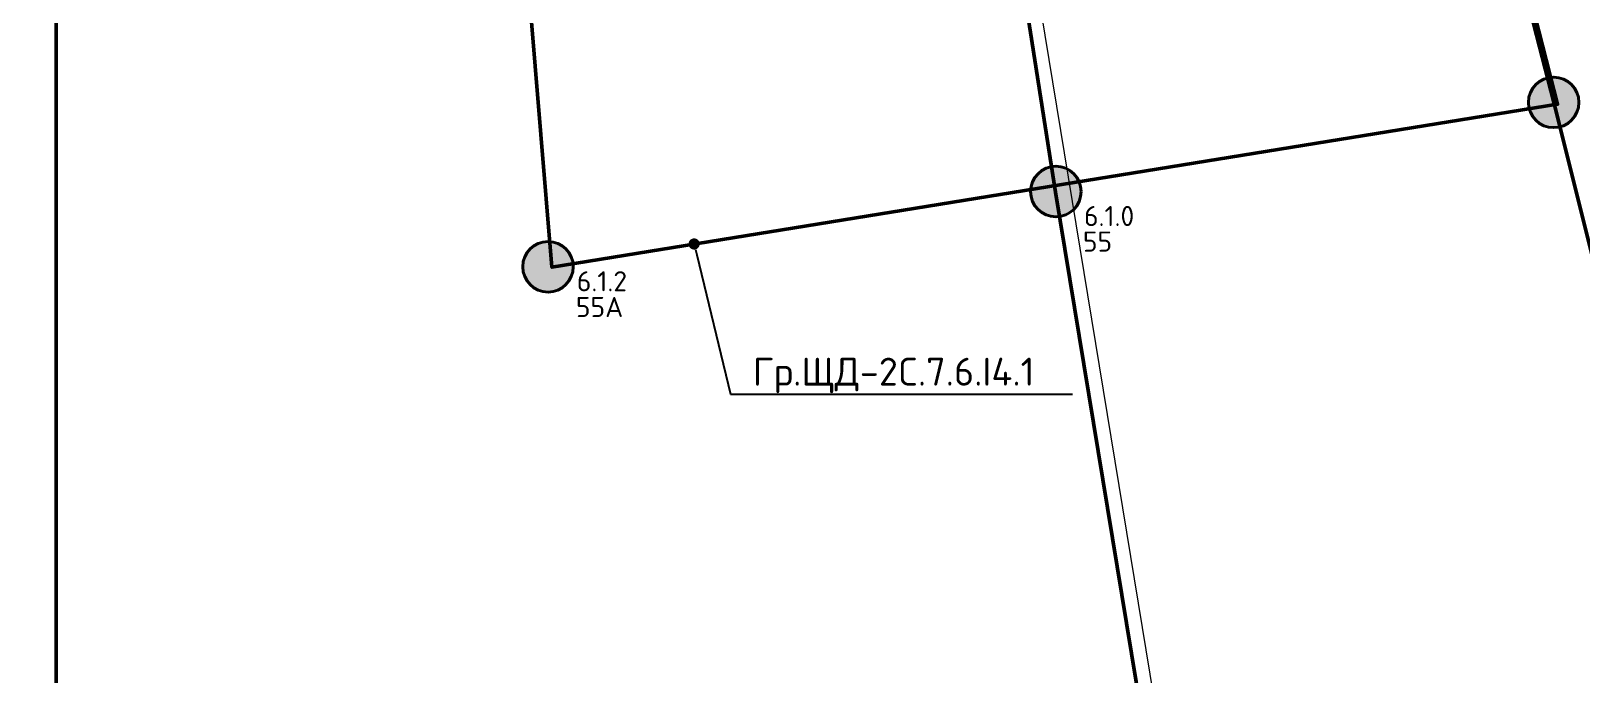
# Model space of a CAD drawing. Header units: millimetres. Extents: x -500444 to 437433, y -1435259 to 1593622.
# Drawn here: x -79491 to -65603, y -1345470 to -1339706 of the extents above; entities that cross this region are included whole.
import ezdxf
from ezdxf import colors
from ezdxf.entities.mleader import LeaderData, LeaderLine
from ezdxf.math import Vec2, Vec3

# ---------------------------------------------------------------- set-up
doc = ezdxf.new("R2010")
doc.units = ezdxf.units.MM
for name, color, linetype, lineweight in [('_АСУД_Щиты', 6, 'Continuous', 0), ('_Гр.ЩД-2C.7.6.I2.1', 6, 'Continuous', 50), ('_Гр.ЩД-2C.7.6.I2.2', 6, 'Continuous', 50), ('_Гр.ЩД-2C.7.6.I2.3', 6, 'Continuous', 50), ('_Гр.ЩД-2C.7.6.I2.4', 6, 'Continuous', 50), ('_Гр.ЩД-2C.7.6.I2.5', 6, 'Continuous', 50), ('_Гр.ЩД-2C.7.6.I4.1', 6, 'Continuous', 50), ('Светильники аварийные', 1, 'Continuous', 40)]:
    doc.layers.add(name, color=color, linetype=linetype, lineweight=lineweight)
doc.layers.add('сВЕтильники', color=7, linetype='Continuous', lineweight=40, true_color=0x0000f0)
doc.styles.add('ISOCPEUR', font='isocpeur.ttf', dxfattribs={"height": 250})
doc.styles.add('TableTextStyle', font='isocpeur.ttf', dxfattribs={"width": 0.9})

# ---------------------------------------------------------------- blocks, each defined once
blk = doc.blocks.new('A$Cab2378fa')
at = {"lineweight": 25}
h = blk.add_hatch(color=256, dxfattribs=at)
h.paths.add_polyline_path([(162, -157, 0.442338), (148, 178), (0, 0)])
h.paths.add_polyline_path([(-142, -170), (0, 0), (-163, 158, 0.430096)])
at = {"lineweight": 25, "true_color": 0xfff5f5}
h = blk.add_hatch(color=7, dxfattribs=at)
h.dxf.hatch_style = 1
h.paths.add_polyline_path([(0, 0), (-142, -170, 0.174923), (3, -222, 0.197808), (162, -157)])
h.paths.add_polyline_path([(-163, 158), (0, 0), (148, 178, 0.175398), (3, 230, 0.209014)])
blk.add_circle((3, 4), 226)
blk = doc.blocks.new('Гр.ЩД-2C.7.6.I4.1')
at = {"layer": '_Гр.ЩД-2C.7.6.I4.1', "color": 18, "true_color": 0x000000, "style": 'TableTextStyle'}
for s, p in [('55', (17159, 44724, 6620)), ('55А', (12619, 44139, 6620))]:
    blk.add_text(s, height=180, dxfattribs=at).set_placement(p)
at = {"layer": '_Гр.ЩД-2C.7.6.I4.1', "ltscale": 100, "style": 'TableTextStyle'}
for tag, p in [('80А', (11121, 63739, 8800)), ('80А', (11144, 63462, 8800)), ('80А', (11167, 63184, 8800)), ('80А', (11189, 62906, 8800)), ('80А', (11212, 62629, 8800)), ('80А', (11235, 62351, 8800)), ('80А', (11257, 62074, 8800)), ('80', (9345, 61441, 8800)), ('80', (9367, 61164, 8800)), ('80', (9390, 60886, 8800)), ('80', (9413, 60608, 8800)), ('80', (9435, 60331, 8800)), ('80', (9458, 60053, 8800)), ('80', (9481, 59775, 8800)), ('80', (12677, 58360, 8800)), ('80', (12700, 58082, 8800)), ('80', (12723, 57805, 8800)), ('80', (12745, 57527, 8800)), ('80', (12768, 57249, 8800)), ('80', (12791, 56972, 8800)), ('80', (12813, 56694, 8800)), ('80А', (13757, 56060, 8800)), ('80', (10002, 55794, 8800)), ('80А', (13780, 55783, 8800)), ('80', (10024, 55516, 8800)), ('80А', (13803, 55505, 8800)), ('80', (10047, 55238, 8800)), ('80А', (13825, 55227, 8800)), ('80', (10070, 54961, 8800)), ('80А', (13848, 54950, 8800)), ('80', (10092, 54683, 8800)), ('80А', (13871, 54672, 8800)), ('80', (10115, 54405, 8800)), ('80А', (13893, 54394, 8800)), ('80', (10138, 54128, 8800)), ('80А', (21230, 54151, 4000)), ('80А', (21299, 53883, 4000)), ('80А', (21369, 53615, 4000)), ('80А', (21439, 53347, 4000)), ('80', (21571, 52834, 4000)), ('80', (21638, 52566, 4000)), ('80', (21705, 52297, 4000)), ('80', (21772, 52028, 4000)), ('80', (21997, 51725, 4000)), ('80А', (20194, 51485, 4000)), ('80', (22059, 51455, 4000)), ('80А', (20260, 51216, 4000)), ('80', (22121, 51185, 4000)), ('80А', (20326, 50947, 4000)), ('80', (22183, 50915, 4000)), ('80А', (20392, 50678, 4000)), ('55', (12356, 50107, 6620)), ('55А', (21804, 46373, 6620)), ('55', (17169, 44954, 6620)), ('55А', (12629, 44369, 6620))]:
    blk.add_attdef(tag, p, '', height=180, dxfattribs=at)
blk = doc.blocks.new('_Dot')
at = {"color": 0, "linetype": 'ByBlock', "lineweight": -2}
blk.add_line((-0.5, 0), (-1, 0), dxfattribs=at)
at = {"color": 0, "linetype": 'ByBlock', "const_width": 0.5}
blk.add_lwpolyline([(-0.25, 0, 1), (0.25, 0, 1)], format="xyb", close=True, dxfattribs=at)

msp = doc.modelspace()

# ---------------------------------------------------------------- linework, layer by layer
at = {"layer": '_АСУД_Щиты', "ltscale": 100}
for points in [[(-79693, -1374829), (-79266, -1374829), (-79266, -1339472), (-74889, -1339472), (-70513, -1339114), (-66166, -1338400), (-63394, -1337709), (-64222, -1334555)], [(-67729, -1376822), (-68157, -1373021), (-65011, -1372590), (-70515, -1339105), (-65976, -1338365), (-63394, -1337709), (-64222, -1334555)]]:
    msp.add_lwpolyline(points, dxfattribs=at)
at = {"layer": '_Гр.ЩД-2C.7.6.I2.1', "ltscale": 100}
msp.add_lwpolyline([(-83166, -1375735), (-79266, -1375735), (-79266, -1339472), (-74889, -1339472), (-70513, -1339114), (-66166, -1338400), (-63394, -1337709), (-64222, -1334555)], dxfattribs=at)
at = {"layer": '_Гр.ЩД-2C.7.6.I2.2', "ltscale": 100}
msp.add_lwpolyline([(-64222, -1334555), (-63394, -1337709), (-66166, -1338400), (-70513, -1339114), (-74889, -1339472), (-79266, -1339472), (-79266, -1353496), (-77891, -1353478), (-75293, -1353372), (-74049, -1372873), (-74020, -1374034), (-73898, -1376104), (-74875, -1376278), (-75026, -1375173), (-76424, -1375229), (-75686, -1376313), (-77112, -1376397), (-77296, -1375261), (-78093, -1375293), (-78102, -1376413), (-79266, -1376413), (-79266, -1375384), (-80123, -1375332)], dxfattribs=at)
at = {"layer": '_Гр.ЩД-2C.7.6.I2.3', "ltscale": 100}
msp.add_lwpolyline([(-64222, -1334555), (-63394, -1337709), (-66166, -1338400), (-70513, -1339114), (-74889, -1339472), (-79266, -1339472), (-79266, -1350054), (-74153, -1350082), (-73820, -1351923), (-71897, -1371919), (-69677, -1371652), (-69793, -1370928), (-72121, -1353079), (-69540, -1352762), (-67215, -1370615)], dxfattribs=at)
at = {"layer": '_Гр.ЩД-2C.7.6.I2.4', "ltscale": 100}
msp.add_lwpolyline([(-64222, -1334555), (-63394, -1337709), (-66166, -1338400), (-70513, -1339114), (-70634, -1339124), (-70317, -1341147), (-69001, -1349136), (-68102, -1351428), (-64880, -1371135), (-62745, -1370634), (-62897, -1369899), (-66745, -1352313), (-64198, -1351787), (-60350, -1369375)], dxfattribs=at)
at = {"layer": '_Гр.ЩД-2C.7.6.I2.5', "ltscale": 100}
msp.add_lwpolyline([(-64222, -1334555), (-63394, -1337709), (-66166, -1338400), (-66347, -1338430), (-65856, -1340345), (-63852, -1348338), (-62841, -1350971), (-58025, -1369668), (-55889, -1369067), (-56102, -1368312), (-61284, -1351074), (-58789, -1350342), (-53610, -1367584)], dxfattribs=at)
at = {"layer": '_Гр.ЩД-2C.7.6.I4.1', "ltscale": 100}
msp.add_lwpolyline([(-65349, -1334758), (-65943, -1333063), (-66151, -1332258), (-66263, -1332256), (-66293, -1332346), (-65944, -1333616), (-65741, -1334421), (-66133, -1334817), (-65934, -1335624), (-65532, -1337260), (-66560, -1337476), (-65822, -1340362), (-74827, -1341821), (-75272, -1336454), (-77270, -1332257), (-77399, -1330576), (-78062, -1324943)], dxfattribs=at)

# ---------------------------------------------------------------- block references
at = {"layer": '_Гр.ЩД-2C.7.6.I4.1'}
ref = msp.add_blockref('Гр.ЩД-2C.7.6.I4.1', (-87231, -1386405), dxfattribs=at)
ref.add_attrib('55', '6.1.0', (-70062, -1341452, 6620), dxfattribs={"ltscale": 100, "height": 180, "style": 'TableTextStyle'})
ref.add_attrib('55А', '6.1.2', (-74603, -1342036, 6620), dxfattribs={"ltscale": 100, "height": 180, "style": 'TableTextStyle'})
at = {"layer": 'сВЕтильники', "ltscale": 100}
msp.add_blockref('A$Cab2378fa', (-70317, -1341147), dxfattribs=at)
at = {"layer": 'Светильники аварийные', "ltscale": 100}
for p in [(-65859, -1340349), (-74864, -1341820)]:
    msp.add_blockref('A$Cab2378fa', p, dxfattribs=at)

# ---------------------------------------------------------------- leaders
at = {"layer": '_Гр.ЩД-2C.7.6.I4.1'}
ml = msp.add_multileader_mtext('Standard', dxfattribs=at)
ml.set_content('Гр.ЩД-2C.7.6.I4.1', color=256, style='ISOCPEUR')
ml.set_leader_properties()
ml.set_arrow_properties(name='DOT')
ml.build(insert=Vec2(0, 0))
ml.multileader.update_dxf_attribs({"has_dogleg": 0, "text_left_attachment_type": 6, "text_right_attachment_type": 6, "arrow_head_size": 100})
ctx = ml.context
ctx.base_point, ctx.char_height, ctx.arrow_head_size, ctx.landing_gap_size, ctx.plane_origin = Vec3(-73228, -1342955), 250, 100, 200, Vec3(14966, -1215461)
ctx.left_attachment, ctx.right_attachment = 6, 6
notes = []
notes.append((ctx, [(0, (1, 1, 0), (-73236, -1342955), (1, 0), 8, [(1, [(-73553, -1341612)], 0, [])])]))
ctx.mtext.insert, ctx.mtext.flow_direction = Vec3(-73028, -1342630), 5
for ctx, leaders in notes:
    for number, flags, end, landing, length, lines in leaders:
        leader = LeaderData()
        leader.index, (leader.has_last_leader_line, leader.has_dogleg_vector, leader.attachment_direction) = number, flags
        leader.last_leader_point, leader.dogleg_vector, leader.dogleg_length = Vec3(end), Vec3(landing), length
        for number, points, colour, breaks in lines:
            line = LeaderLine()
            line.index, line.vertices, line.color, line.breaks = number, Vec3.list(points), colors.encode_raw_color(colour), breaks
            leader.lines.append(line)
        ctx.leaders.append(leader)

doc.saveas('drawing.dxf')
